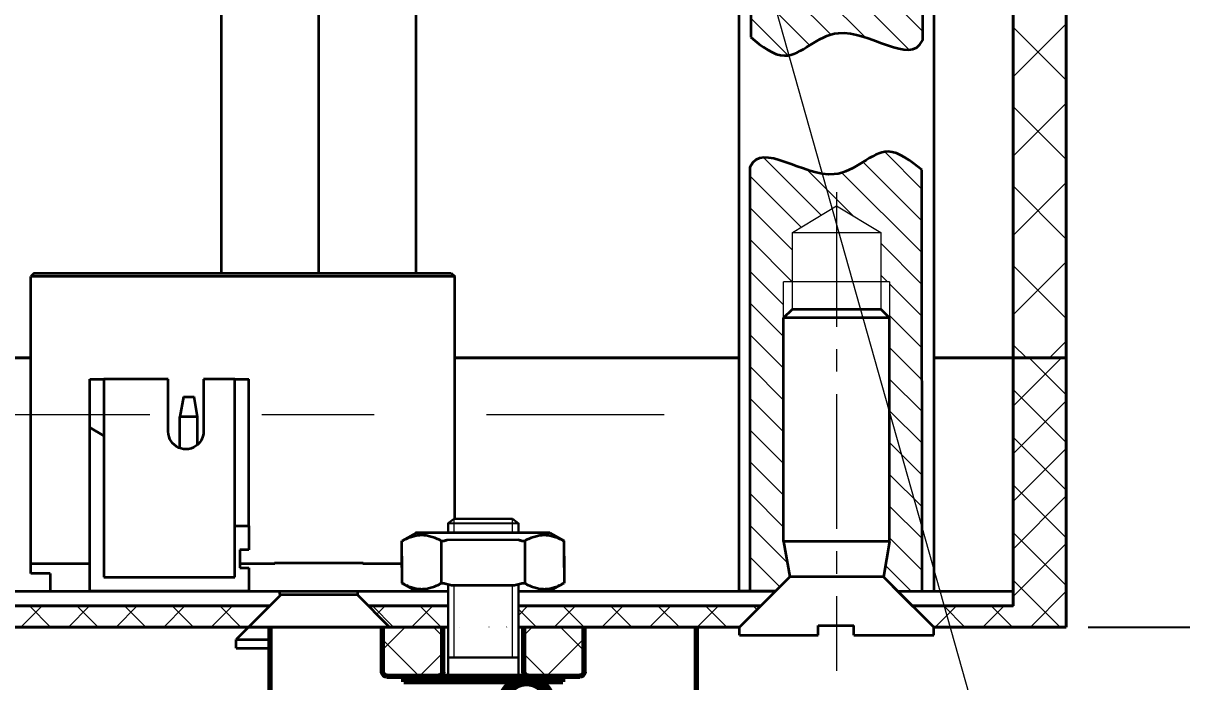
# Model space of a CAD drawing. Header units: millimetres. Extents: x -3633 to 871, y -630 to 261.
# Drawn here: x -519.32 to -486.54, y -304.66 to -286.03 of the extents above; entities that cross this region are included whole.
import ezdxf
from ezdxf import colors
from ezdxf.entities.mleader import LeaderData, LeaderLine
from ezdxf.math import Vec2, Vec3

# ---------------------------------------------------------------- set-up
doc = ezdxf.new("R2010")
doc.units = ezdxf.units.MM
doc.linetypes.add('CENTER2', pattern=[28.575000000000003, 19.05, -3.175, 3.175, -3.175])
doc.linetypes.add('Сплошная', pattern=[0])
for name, color, linetype, lineweight in [('Sheet', 7, 'Continuous', 30), ('Text', 7, 'Continuous', 18), ('Размерные линии', 7, 'Continuous', 15), ('Сплошная толстая основная', 7, 'Continuous', 70), ('Сплошная тонкая', 7, 'Continuous', 20), ('Штриховка', 7, 'Continuous', 9)]:
    doc.layers.add(name, color=color, linetype=linetype, lineweight=lineweight)
doc.styles.add('Main', font='isocpeur.ttf', dxfattribs={"height": 3})
doc.dimstyles.new('ISO-25', dxfattribs={"dimtxt": 3, "dimasz": 4, "dimexe": 1.25, "dimexo": 0.625, "dimtad": 1, "dimtoh": 1, "dimtxsty": 'Main', "dimcen": 2.5, "dimadec": 0, "dimazin": 0, "dimtfac": 1, "dimtmove": 0, "dimatfit": 3, "dimfxl": 1, "dimarcsym": 0})

# ---------------------------------------------------------------- blocks, each defined once
blk = doc.blocks.new('*D78')
at = {"layer": 'Defpoints', "color": 0, "transparency": 16777216}
for p in [(-489.8150208889494, -268.930757788842), (-481.4006782425497, -268.930757788842), (-489.8150187896229, -303.1093149376492)]:
    blk.add_point(p, dxfattribs=at)
at = {"layer": 'Размерные линии', "color": 0, "lineweight": -2, "transparency": 16777216}
for p, q in [((-489.1900208889494, -268.930757788842), (-480.1506782425497, -268.930757788842)), ((-481.4006782425497, -299.1093149376492), (-481.4006782425497, -272.930757788842)), ((-489.1900187896229, -303.1093149376492), (-480.1506782425497, -303.1093149376492))]:
    blk.add_line(p, q, dxfattribs=at)
at = {"layer": 'Размерные линии', "color": 0, "transparency": 16777216}
for points in [[(-482.0673449092164, -272.930757788842), (-480.734011575883, -272.930757788842), (-481.4006782425497, -268.930757788842)], [(-482.0673449092164, -299.1093149376492), (-480.734011575883, -299.1093149376492), (-481.4006782425497, -303.1093149376492)]]:
    blk.add_solid(points, dxfattribs=at)
at = {"layer": 'Размерные линии', "color": 0, "transparency": 16777216, "insert": (-483.5256782425496, -286.0200363632454), "char_height": 3, "attachment_point": 5, "rotation": 90, "style": 'Main'}
blk.add_mtext('34', dxfattribs=at)
blk = doc.blocks.new('_DotSmall')
at = {"color": 0, "linetype": 'ByBlock', "const_width": 0.5}
blk.add_lwpolyline([(-0.0625, 0, 1), (0.0625, 0, 1)], format="xyb", close=True, dxfattribs=at)

msp = doc.modelspace()

# ---------------------------------------------------------------- hatches: boundary and pattern name
at = {"layer": 'Сплошная тонкая', "lineweight": 0}
h = msp.add_hatch(dxfattribs=at)
h.set_pattern_fill('ANSI31', color=256, scale=0.2, angle=270)
h.set_pattern_definition([(315, (-1894.388484880543, -622.5304477954497), (0.4490128060534578, 0.4490128060534577), [])])
edge = h.paths.add_edge_path()
edge.add_spline(control_points=[(-498.7395021673674, -286.4303830322722), (-498.4170845304425, -286.6880401150743), (-497.6050268189074, -287.336988550454), (-496.2121692932685, -285.5201394629219), (-494.2059465625528, -287.2477670984013), (-493.8824412838189, -286.5181986347736), (-493.8816584806682, -286.5164332586592)], knot_values=[0, 0, 0, 0, 1.087651461760059, 2.739415143068947, 5.124833175275633, 5.130619300794777, 5.130619300794777, 5.130619300794777, 5.130619300794777], degree=3, periodic=0)
edge.add_line((-493.8816584806682, -286.5164332586594), (-493.8816584806682, -277.097834937648))
edge.add_line((-493.8816584806682, -277.097834937648), (-494.645034552742, -277.097834937648))
edge.add_line((-494.6450345527421, -277.097834937648), (-494.8150208889493, -277.097834937648))
edge.add_line((-494.8150208889492, -277.097834937648), (-494.8273456081715, -275.9209326276298))
edge.add_line((-494.8273456081715, -275.9209326276298), (-494.8273456081715, -283.2709326276301))
edge.add_line((-494.8273456081715, -283.2709326276301), (-495.0773456081715, -283.2709326276301))
edge.add_line((-495.0773456081715, -283.2709326276301), (-495.0773456081715, -284.6634326276301))
edge.add_line((-495.0773456081715, -284.6634326276301), (-496.3273456081715, -285.4145084014137))
edge.add_line((-496.3273456081715, -285.4145084014137), (-497.5773456081715, -284.6634326276301))
edge.add_line((-497.5773456081715, -284.6634326276301), (-497.5773456081715, -283.2709326276301))
edge.add_line((-497.5773456081715, -283.2709326276301), (-497.8273456081715, -283.2709326276301))
edge.add_line((-497.8273456081715, -283.2709326276301), (-497.8273456081715, -275.9209326276298))
edge.add_line((-497.8273456081715, -275.9209326276298), (-497.8150208889492, -277.097834937648))
edge.add_line((-497.8150208889492, -277.097834937648), (-497.9060349223355, -277.097834937648))
edge.add_line((-497.9060349223355, -277.097834937648), (-498.7331914815322, -277.097834937648))
edge.add_line((-498.7331914815322, -277.097834937648), (-498.7395021673674, -286.4303830322722))
h = msp.add_hatch(dxfattribs=at)
h.set_pattern_fill('ANSI31', color=256, scale=0.2, angle=450)
h.set_pattern_definition([(135, (901.7502432178974, 45.91799390725919), (-0.4490128060534578, -0.4490128060534576), [])])
edge = h.paths.add_edge_path()
edge.add_spline(control_points=[(-493.8987394952783, -290.1820708559183), (-494.2211571322032, -289.9244137731159), (-495.0332148437378, -289.2754653377374), (-496.4260723693812, -291.0923144252613), (-498.4322951000806, -289.3646867898108), (-498.7558003788267, -290.0942552534166), (-498.7565831819775, -290.096020629531)], knot_values=[0, 0, 0, 0, 1.087651461760045, 2.739415143069005, 5.12483317527546, 5.130619300794573, 5.130619300794573, 5.130619300794573, 5.130619300794573], degree=3, periodic=0)
edge.add_line((-498.7565831819775, -290.096020629531), (-498.7565831819775, -301.9490212605604))
edge.add_line((-498.7565831819775, -301.9490212605604), (-497.8958960544749, -301.9490212605604))
edge.add_line((-497.8958960544749, -301.9490212605604), (-497.6383960544754, -301.6915212605606))
edge.add_line((-497.6383960544754, -301.6915212605606), (-497.8108960544741, -300.6915212605606))
edge.add_line((-497.8108960544741, -300.6915212605606), (-497.8108960544741, -293.3415212605603))
edge.add_line((-497.8108960544741, -293.3415212605603), (-497.5608960544741, -293.3415212605603))
edge.add_line((-497.5608960544741, -293.3415212605603), (-497.5608960544741, -291.9490212605604))
edge.add_line((-497.5608960544741, -291.9490212605604), (-496.3108960544741, -291.1979454867767))
edge.add_line((-496.3108960544741, -291.1979454867767), (-495.0608960544741, -291.9490212605604))
edge.add_line((-495.0608960544741, -291.9490212605604), (-495.0608960544741, -293.3415212605603))
edge.add_line((-495.0608960544741, -293.3415212605603), (-494.8108960544741, -293.3415212605603))
edge.add_line((-494.8108960544741, -293.3415212605603), (-494.8108960544741, -300.6915212605606))
edge.add_line((-494.8108960544741, -300.6915212605606), (-494.9833960544747, -301.6915212605606))
edge.add_line((-494.9833960544747, -301.6915212605606), (-494.5770823773873, -302.097834937648))
edge.add_line((-494.5770823773873, -302.097834937648), (-493.8919016095724, -302.097834937648))
edge.add_line((-493.8919016095724, -302.097834937648), (-493.8987394952783, -290.1820708559183))
h = msp.add_hatch(dxfattribs=at)
h.set_pattern_fill('ANSI37', color=256, scale=0.3, angle=270)
h.set_pattern_definition([(315, (-1994.376160161321, -598.3648501054673), (0.6735192090801866, 0.6735192090801864), []), (45, (-1994.376160161321, -598.3648501054673), (-0.6735192090801863, 0.6735192090801866), [])])
h.paths.add_polyline_path([(-489.8150245882771, -295.4978349376477), (-491.3150245882771, -295.4983149376519), (-491.3150245882771, -300.4983149376465), (-491.3150245882771, -302.5093149376469), (-491.3154161889488, -302.5093149376469), (-494.113537212801, -302.5093149376469), (-493.5135372128007, -303.1093149376472), (-489.8150245882771, -303.1093149376472)])
h.paths.add_polyline_path([(-601.3150245882753, -295.4983149376465), (-602.8150245882753, -295.4983149376465), (-602.8150245882753, -303.1093149376472), (-599.0469192482778, -303.1140212605612), (-598.5626489956048, -302.5230461452734), (-599.0122189220883, -302.5230461452734), (-601.3150245882753, -302.5230461452734), (-601.3150245882753, -300.511278323432)])
edge = h.paths.add_edge_path()
edge.add_line((-587.3257545535632, -302.5045789890255), (-591.3154161889488, -302.523046145277))
edge.add_line((-591.3154161889488, -302.523046145277), (-594.1378943635657, -302.5230461452734))
edge.add_line((-594.1378943635657, -302.5230461452734), (-593.5516255711918, -303.1093149376472))
edge.add_line((-593.5516255711918, -303.1093149376472), (-591.3150245882753, -303.1093149376472))
edge.add_line((-591.3150245882753, -303.1093149376472), (-587.1663430630852, -303.1093149376491))
edge.add_ellipse((-588.3972874987119, -301.5817856272402), major_axis=(-1.325802349124714, 1.495365003031707), ratio=0.2353804290381738, start_angle=-138.94592676177513, end_angle=168.6822255715769, ccw=False)
edge.add_ellipse((-585.6145070040147, -302.3768641950596), major_axis=(1.213400025634287, 1.213400025634287), ratio=1, start_angle=139.2682180368651, end_angle=160.2668310897027, ccw=False)
edge.add_ellipse((-588.3972874987119, -301.5817856272365), major_axis=(-1.325802349123377, 1.49536500303447), ratio=0.2353804290383623, start_angle=221.0540732381485, end_angle=528.6822255716954)
edge.add_ellipse((-585.6145070040147, -302.3768641950596), major_axis=(1.213400025634287, 1.213400025634287), ratio=1, start_angle=139.2682180368651, end_angle=160.2668310897027, ccw=False)
edge.add_ellipse((-588.3972874987119, -301.5817856272365), major_axis=(-1.325802349123377, 1.49536500303447), ratio=0.2353804290383623, start_angle=221.0540732381485, end_angle=528.6822255716954)
edge.add_ellipse((-585.6145070040147, -302.3768641950596), major_axis=(1.213400025634287, 1.213400025634287), ratio=1, start_angle=139.2682180368651, end_angle=160.2668310897027, ccw=False)
edge.add_ellipse((-588.3972874987119, -301.5817856272402), major_axis=(-1.325802349124714, 1.495365003031707), ratio=0.2353804290381738, start_angle=-138.94592676177513, end_angle=168.6822255715769, ccw=False)
edge.add_ellipse((-585.6145070040307, -302.3768641950646), major_axis=(1.213400025622553, 1.213400025622553), ratio=0.9999999999999997, start_angle=139.2682180367396, end_angle=160.266831089775)
h.paths.add_polyline_path([(-507.157624161182, -303.1093149376491), (-507.157624161182, -302.5093149376487), (-509.5596797303056, -302.5093149376487), (-508.9596797303043, -303.1093149376491), (-499.0088308898867, -303.1140212605612), (-498.404124566973, -302.5093149376469), (-505.313835075365, -302.5068531815496), (-505.3146671314428, -303.1068531815499)])
at = {"layer": 'Штриховка'}
h = msp.add_hatch(dxfattribs=at)
h.set_pattern_fill('ANSI37', color=256, scale=0.5, angle=270)
h.set_pattern_definition([(315, (-2192.373324919739, -484.4125680875446), (1.122532015133644, 1.122532015133644), []), (45, (-2192.373324919739, -484.4125680875446), (-1.122532015133644, 1.122532015133644), [])])
h.paths.add_polyline_path([(-489.8150208889492, -249.2828349376473), (-508.2096818296232, -249.2828349376473), (-544.759739388579, -249.2828349376473), (-544.759739388579, -249.3328349376484), (-544.7300208889628, -250.4978349376474), (-500.3448513592857, -250.4978349376474), (-491.3150208889492, -250.4978349376474), (-491.3150208889492, -257.0649120864534), (-489.8150208889492, -257.0649120864534)])
h.paths.add_polyline_path([(-544.1806887659795, -249.2828349376473), (-593.5150208889481, -249.2828349376473), (-594.7300208889483, -250.4978349376474), (-580.0836294943529, -250.4978349376474), (-544.834145023663, -250.4978349376474)])
h.paths.add_polyline_path([(-489.8150208889492, -268.9307577888419), (-491.3150208889492, -268.9307577888419), (-491.3150208889492, -295.4978349376477), (-489.8150208889492, -295.4978349376477)])
h = msp.add_hatch(dxfattribs=at)
h.set_pattern_fill('ANSI37', color=256, scale=0.3, angle=270)
h.set_pattern_definition([(315, (-1998.692435569249, -598.3648501054673), (0.6735192090801866, 0.6735192090801864), []), (45, (-1998.692435569249, -598.3648501054673), (-0.6735192090801863, 0.6735192090801866), [])])
h.paths.add_polyline_path([(-585.3225558359973, -302.5152647304606), (-585.3233841746169, -303.1125521443118), (-579.6691868897615, -303.1093149376491), (-580.2589647640484, -302.5093149376487)])
h.paths.add_polyline_path([(-555.1682840047058, -302.5122864832883), (-555.1682840047058, -303.1093070399786), (-546.3150208889492, -303.1093149376491), (-546.3150208889492, -302.5093149376487)])
h.paths.add_polyline_path([(-557.150901261776, -303.1093052713586), (-557.150901261776, -302.5129519370983), (-580.2589647640484, -302.5207080225605), (-579.6703876040556, -303.1092851825531)])
h.paths.add_polyline_path([(-535.4771454272236, -302.5798942503957), (-535.4771454272236, -303.1093056780956), (-512.9497742726508, -303.1093149376491), (-512.3477588371852, -302.5093629369305), (-546.3150208889492, -302.5146473362438), (-546.3150208889492, -303.1093012233421), (-537.4597626842938, -303.1093048631691), (-537.4597626842938, -302.579894250396)])
h = msp.add_hatch(dxfattribs=at)
h.set_pattern_fill('ANSI37', color=256, scale=0.4)
h.set_pattern_definition([(45, (-798.1787183198958, -511.9506553718595), (-0.8980256121069154, 0.8980256121069154), []), (135, (-798.1787183198958, -511.9506553718595), (-0.8980256121069154, -0.8980256121069152), [])])
h.paths.add_polyline_path([(-507.4492699821603, -303.1114408532374), (-508.2062998877209, -303.1114408532374), (-509.1622644091603, -303.1122846570115), (-509.1622644091599, -304.3727792342963, 0.4142135623730751), (-509.0352644091599, -304.4997792342963), (-507.5762699821607, -304.4997792342963, 0.414213562373115), (-507.4492699821608, -304.3727792342963)])
h.paths.add_polyline_path([(-503.4502755551566, -303.1114408532374), (-503.6616389470582, -303.1114408532374), (-504.4062998877198, -303.1114408532374), (-505.1632699821603, -303.1114408532374), (-505.1632699821598, -304.3727792342963, 0.4142135623730756), (-505.0362699821599, -304.4997792342963), (-503.57727552386, -304.4996900745757, 0.4144192004516782), (-503.4502755551566, -304.372600915342)])

# ---------------------------------------------------------------- linework, layer by layer
at = {"layer": 'Sheet', "lineweight": 35, "ltscale": 1.315789580345154}
for p, q in [((-499.0689800729851, -302.095548177919), (-499.0689800729851, -277.1001216973789)), ((-493.5610585049144, -277.1001216973789), (-493.5610585049144, -302.095548177919)), ((-513.7136447129742, -293.0978349113091), (-513.7136447129742, -277.3460955533999)), ((-510.9596839289406, -293.097835031688), (-510.9596839289406, -277.3460955533999)), ((-508.2057231449053, -293.0978351520669), (-508.2057231449053, -277.3460955533999)), ((-519.1110630907385, -301.3077757161634), (-519.1110627362414, -293.1978346753792)), ((-519.01106273187, -293.0978346797517), (-519.1110627362414, -293.1978346753792)), ((-507.1110627362414, -293.1978351999176), (-519.1110627362414, -293.1978346753792)), ((-519.01106273187, -293.0978346797517), (-507.2110627318707, -293.0978351955462)), ((-507.2110627318707, -293.0978351955462), (-507.1110627362414, -293.1978351999176)), ((-507.1110630355399, -300.0449826176603), (-507.1110627362414, -293.1978351999176)), ((-497.8108960544741, -300.6915212605606), (-497.8108960544741, -294.3644589598691)), ((-494.8108960544741, -300.6915212605606), (-494.8108960544741, -294.3644589598691)), ((-529.0849648032781, -295.4983149376483), (-519.1110628367896, -295.4983149376483)), ((-519.1110628367678, -295.4978349376477), (-529.084938581429, -295.4978349376477)), ((-499.068980072976, -295.4978349376477), (-507.1110628367715, -295.4978349376477)), ((-507.1110628367915, -295.4983149376483), (-499.068980072976, -295.4983149376483)), ((-491.3150208889492, -295.4978349376477), (-493.5610585049108, -295.4978349376477)), ((-493.5610585049108, -295.4983149376483), (-491.3150187896226, -295.4983149376483)), ((-517.4381276394688, -302.0978348392971), (-517.4381273771996, -296.0978348392971)), ((-517.4381273771996, -296.0978348392971), (-517.0381273772, -296.097834856783)), ((-515.2196546606065, -296.0978349362711), (-517.038127774942, -296.097834856783)), ((-517.0381273772, -296.097834856783), (-517.0381276219832, -301.6978348567816)), ((-515.2196547255098, -297.5826742328125), (-515.2196546606065, -296.0978349362711)), ((-514.2227015563494, -296.0978349798486), (-514.2227016212528, -297.5826742763918)), ((-513.3381277749413, -296.0978350185148), (-514.2227015563494, -296.0978349798486)), ((-513.3381277006956, -300.2492668627299), (-513.3381275192314, -296.0978350185148)), ((-513.3381275192314, -296.0978350185148), (-512.9381275192318, -296.097835035999)), ((-512.938127700696, -300.249266880214), (-512.9381275192318, -296.097835035999)), ((-514.7881274733336, -296.5978349551322), (-514.8881274893811, -297.1649631327243)), ((-514.7881274733336, -296.5978349551322), (-514.4881274733343, -296.5978349682471)), ((-514.3881274893811, -297.1649631545795), (-514.4881274733343, -296.5978349682471)), ((-514.3881274893811, -297.1649631545795), (-514.8881274893811, -297.1649631327243)), ((-514.8881275281708, -298.052362221189), (-514.8881274893811, -297.1649631327243)), ((-514.3881275238521, -297.9535598675209), (-514.3881274893811, -297.1649631545795)), ((-513.3381276219843, -301.6978350185152), (-513.3381275586653, -300.2492668627299)), ((-513.3381275586653, -300.2492668627299), (-512.9381275586657, -300.249266880214)), ((-512.9381275586657, -300.249266880214), (-512.9381275884007, -300.9295512276301)), ((-508.2044207057061, -300.44179493765), (-508.6089506518711, -300.6753504109627)), ((-504.4256185521936, -300.44179493765), (-504.0210886060286, -300.6753504109627)), ((-508.6089506518711, -301.430314937649), (-508.6089506518711, -300.6753504109627)), ((-504.0210886060286, -301.430314937649), (-504.0210886060286, -300.6753504109627)), ((-494.8108960544741, -300.6915212605606), (-497.8108960544741, -300.6915212605606)), ((-513.1940301556133, -300.9295512164433), (-513.1940301777868, -301.4368216160135)), ((-512.9381275884007, -300.9295512276301), (-513.1940301556133, -300.9295512164433)), ((-508.6089506518711, -301.1093149376491), (-508.6089506518711, -301.8642794643354)), ((-508.6089506318676, -301.1093149376491), (-508.6089506318676, -301.8642794643354)), ((-504.0210886060286, -301.1093149376491), (-504.0210886060286, -301.8642794643354)), ((-519.1110630907388, -301.3077757161634), (-517.4381276049298, -301.3077757892886)), ((-519.1110631034171, -301.5978346753807), (-519.1110630907388, -301.3077757161634)), ((-513.1940301721424, -301.3077759748055), (-512.2089064763877, -301.3077760178664)), ((-513.1940301777868, -301.4368216160135), (-512.9381276105742, -301.4368216271985)), ((-512.9381276105742, -301.4368216271985), (-512.9381276394688, -302.097835035999)), ((-509.7096797303057, -301.3033149376486), (-512.2096797303057, -301.3033149376486)), ((-509.7104530031265, -301.3077761270767), (-508.6089506318658, -301.3077761752254)), ((-518.5654189421784, -301.5978346992313), (-519.1110631034171, -301.5978346753807)), ((-518.5654189421784, -301.5978346992313), (-518.5654189640354, -302.0978346992313)), ((-517.0381276219832, -301.6978348567816), (-513.3381276219843, -301.6978350185152)), ((-508.2044207057061, -302.097834937648), (-508.6089506518711, -301.8642794643354)), ((-504.4256185521936, -302.097834937648), (-504.0210886060286, -301.8642794643354)), ((-497.6383960544754, -301.6915212605606), (-499.0608960544741, -303.1140212605612)), ((-494.9833960544747, -301.6915212605606), (-497.6383960544754, -301.6915212605606)), ((-494.9833960544747, -301.6915212605606), (-497.6383960544754, -301.6915212605606)), ((-494.9833960544747, -301.6915212605606), (-493.5608960544741, -303.1140212605612)), ((-545.2027355896225, -302.097834937648), (-509.8473965303065, -302.097834937648)), ((-512.9381276394688, -302.097835035999), (-517.4381276394688, -302.0978348392971)), ((-512.0449296352745, -302.2044703002728), (-513.3009296352739, -303.4604703002722)), ((-512.0536797303066, -302.2033149376482), (-512.0719629303064, -302.097834937648)), ((-509.8656797303065, -302.2033149376482), (-512.0536797303066, -302.2033149376482)), ((-509.8656797303065, -302.2033149376482), (-509.8473965303065, -302.097834937648)), ((-509.8656797303065, -302.2033149376482), (-508.9596797303043, -303.1093149376491)), ((-509.8473965302946, -302.097834937648), (-507.296868360474, -302.097834937648)), ((-505.3142511034039, -302.097834937648), (-498.0661300725769, -302.097834937648)), ((-499.0650192889498, -302.097834937648), (-499.0689800729851, -302.095548177919)), ((-498.0443728839946, -302.097834937648), (-499.0650192889498, -302.097834937648)), ((-499.0608960544741, -303.1140212605612), (-497.8958960544751, -301.9490212605604)), ((-494.725896054475, -301.9490212605604), (-493.5608960544741, -303.1140212605612)), ((-494.5811946094254, -302.097834937648), (-491.3150183503712, -302.097834937648)), ((-493.5610585049144, -302.095548177919), (-493.5650192889498, -302.097834937648)), ((-491.3150183503712, -302.097834937648), (-491.3150183503712, -302.5093149376487)), ((-512.9509452318489, -303.110485896849), (-513.3009452318493, -303.4604858968476)), ((-499.0608960544741, -303.3415212605603), (-499.0608960544741, -303.1140212605612)), ((-493.5608960544741, -303.3415212605603), (-493.5608960544741, -303.1140212605612)), ((-513.3009452318493, -303.7044858968482), (-513.3009452318493, -303.4604858968476)), ((-513.3009452318493, -303.4604858968476), (-512.3396019249449, -303.4604858968476)), ((-499.0608960544739, -303.3405578792513), (-496.8310708378556, -303.3405578792513)), ((-495.8269245524348, -303.3405578792513), (-493.5608960544739, -303.3405578792513)), ((-513.3009452318493, -303.7044858968482), (-512.3396019249449, -303.7044858968482))]:
    msp.add_line(p, q, dxfattribs=at)
at = {"layer": 'Sheet', "lineweight": 35}
for p, q in [((-498.7395021673674, -277.097834937648), (-498.7395021673674, -286.4303830322719)), ((-493.8816584806682, -277.097834937648), (-493.8816584806682, -286.5164332586905)), ((-498.7550270501106, -302.0978349376478), (-498.7565831819775, -290.0960206294999)), ((-493.8919016095724, -302.0978349376478), (-493.8987394952783, -290.1820708559183)), ((-497.8108960544741, -294.3644589598691), (-497.5608960544741, -294.1202623786119)), ((-494.8108960544741, -294.3644589598691), (-497.8108960544741, -294.3644589598691)), ((-497.5608960544741, -294.1202623786119), (-495.0608960544741, -294.1202623786119)), ((-495.0608960544741, -294.1202623786119), (-494.8108960544741, -294.3644589598691)), ((-505.2896375717155, -300.4425454463608), (-508.2277632083569, -300.4425454463608)), ((-504.424318632975, -300.4425454463608), (-505.3150187896263, -300.4425454463608)), ((-507.4985876807903, -300.6679318017184), (-507.4985876808073, -301.8716980735892)), ((-507.3151215615762, -300.6415660201999), (-505.3144312211843, -300.6313304754142)), ((-505.1314515770785, -300.6679318017), (-505.1314515770889, -301.8716980735921)), ((-497.8108960544741, -300.6915212605606), (-497.6383960544754, -301.6915212605606)), ((-494.8108960544741, -300.6915212605606), (-494.9833960544747, -301.6915212605606)), ((-507.2004666816631, -301.9267445890534), (-505.4294132690911, -301.9258406263393)), ((-496.8310708378556, -303.3385213961624), (-496.8310708378556, -303.0674501019671)), ((-496.8310708378556, -303.0674501019671), (-495.8269245524348, -303.0674501019671)), ((-495.8269245524348, -303.3385213961624), (-495.8269245524348, -303.0674501019671))]:
    msp.add_line(p, q, dxfattribs=at)
at = {"layer": 'Sheet', "linetype": 'Сплошная', "lineweight": 35, "ltscale": 0.4736841917037964}
for p, q in [((-517.0381274471893, -297.6989988440953), (-517.4381274370953, -297.4680610277908)), ((-491.33722637551, -302.5093149376487), (-491.3150183503712, -302.4871069125081))]:
    msp.add_line(p, q, dxfattribs=at)
at = {"layer": 'Sheet'}
for p, q in [((-507.296868360474, -300.1755637027034), (-507.1318134384073, -300.0449826176603)), ((-505.4793060254706, -300.0449826176603), (-507.1318134384073, -300.0449826176603)), ((-505.4793060254706, -300.0449826176603), (-505.3142511034039, -300.1774694258252))]:
    msp.add_line(p, q, dxfattribs=at)
at = {"layer": 'Sheet', "ltscale": 0.9210526943206787}
for p, q in [((-505.3142511034039, -300.1774694258252), (-507.296868360474, -300.1755637027034)), ((-507.296868360474, -300.4425454463608), (-507.296868360474, -300.1755637027034)), ((-505.3142511034039, -300.4425454463608), (-505.3142511034039, -300.1755637027034)), ((-507.296868360474, -304.4997792342965), (-507.2968683604741, -301.9023391956721)), ((-505.3142511034039, -304.4997792342965), (-505.3142511034039, -301.89748821579)), ((-505.3142511034039, -303.9755637027026), (-507.296868360474, -303.9755637027026))]:
    msp.add_line(p, q, dxfattribs=at)
at = {"layer": 'Sheet', "lineweight": 40, "ltscale": 1.315789580345154}
msp.add_line((-504.4150187896266, -303.1093149376491), (-505.3142511034039, -303.1093149376491), dxfattribs=at)
at = {"layer": 'Sheet', "lineweight": 35, "ltscale": 1.315789580345154, "extrusion": (0, 0, -1)}
for centre, radius, start, end in [((514.7211781733808, -297.5826742546019), 0.4984765521283762, 228.076556789822, 2.504507784590607e-06), ((514.7211781733804, -297.5826742546021), 0.4984765521280023, 180.0000025045208, 228.0765567896467)]:
    msp.add_arc(centre, radius, start, end, dxfattribs=at)
at = {"layer": 'Sheet', "lineweight": 35}
for points in [[(-498.7395021673674, -286.4303830322722), (-497.7828935544003, -286.9479597549573), (-496.2598903536455, -286.3085971744265), (-493.884011943579, -286.5217191323666), (-493.8816584806682, -286.5164332586592)], [(-493.8987394952783, -290.1820708559183), (-494.8553481082454, -289.6644941332331), (-496.3783513090002, -290.3038567137639), (-498.7542297190666, -290.0907347558239), (-498.7565831819775, -290.096020629531)]]:
    msp.add_spline(points, degree=3, dxfattribs=at)
at = {"layer": 'Sheet', "lineweight": 35, "ltscale": 1.315789580345154}
for points, weights in [([(-508.5955531922482, -300.6679318017184), (-508.0470704365179, -300.3633636444818), (-507.4985876807896, -300.6679318017184)], [1.00661502501391, 1.14808551336534, 1.00661502501391]), ([(-505.1314515771119, -300.6679318017184), (-504.5829688213816, -300.3633636444818), (-504.0344860656514, -300.6679318017184)], [1.00661502501391, 1.14808551336534, 1.00661502501391]), ([(-507.4119851404103, -300.6679318017184), (-507.3630188235101, -300.6543364965344), (-507.3150187896197, -300.6419429493981)], [1.00661502501391, 1.012182456570662, 1.017311686570322]), ([(-505.315018789633, -300.6419433828228), (-505.2670195785647, -300.6543367341508), (-505.2180541174894, -300.6679318017184)], [1.017311506282738, 1.012182358725759, 1.00661502501391]), ([(-508.5955531922482, -301.8716980735796), (-508.0470704365179, -302.1762662308163), (-507.4985876807896, -301.8716980735796)], [1.00661502501391, 1.14808551336534, 1.00661502501391]), ([(-507.4119851404103, -301.8716980735796), (-507.3040867653053, -301.9016556328013), (-507.2006242388252, -301.9258410354148)], [1.00661502501391, 1.018965193887164, 1.029159059025621]), ([(-505.4294132690884, -301.9258406263386), (-505.32595158213, -301.9016553800145), (-505.2180541174894, -301.8716980735796)], [1.029158884879341, 1.018965088395577, 1.00661502501391]), ([(-505.1314515771119, -301.8716980735796), (-504.5829688213816, -302.1762662308163), (-504.0344860656514, -301.8716980735796)], [1.00661502501391, 1.14808551336534, 1.00661502501391])]:
    msp.add_rational_spline(points, weights, degree=2, dxfattribs=at)
for points, knots in [([(-508.6089506518711, -300.6753504109627), (-508.6089506518711, -300.6753504109627), (-508.6060964106309, -300.6737774355449), (-508.5991058097661, -300.6699031777887), (-508.5974039113098, -300.6689591595593), (-508.5955531922482, -300.6679318017184)], [0.04829010762201859, 0.04829010762201859, 0.04829010762201859, 0.04829010762201859, 0.05230058709099549, 0.05230058709099549, 0.053399436822293, 0.053399436822293, 0.053399436822293, 0.053399436822293]), ([(-507.4985876807896, -300.6679318017184), (-507.4967230884704, -300.6689591595593), (-507.494678385714, -300.6699031777887), (-507.4842770860814, -300.6737774355449), (-507.4735623974157, -300.6753504109627), (-507.4504078834052, -300.6753504109627), (-507.4368389535011, -300.6737774355449), (-507.4194470530019, -300.6699031777887), (-507.4157004517892, -300.6689591595593), (-507.4119851404103, -300.6679318017184)], [0.04318077842174461, 0.04318077842174461, 0.04318077842174461, 0.04318077842174461, 0.04427962815304175, 0.04427962815304175, 0.04829010762201866, 0.04829010762201866, 0.05230058709099556, 0.05230058709099556, 0.05339943682229285, 0.05339943682229285, 0.05339943682229285, 0.05339943682229285]), ([(-505.2180541174894, -300.6679318017184), (-505.2143388061104, -300.6689591595593), (-505.2105922048977, -300.6699031777887), (-505.1932003044003, -300.6737774355449), (-505.1796313744944, -300.6753504109627), (-505.1564768604858, -300.6753504109627), (-505.14576217182, -300.6737774355449), (-505.1353608721856, -300.6699031777887), (-505.1333161694292, -300.6689591595593), (-505.1314515771119, -300.6679318017184)], [0.04318077842174439, 0.04318077842174439, 0.04318077842174439, 0.04318077842174439, 0.04427962815304171, 0.04427962815304171, 0.04829010762201862, 0.04829010762201862, 0.05230058709099551, 0.05230058709099551, 0.0533994368222926, 0.0533994368222926, 0.0533994368222926, 0.0533994368222926]), ([(-508.6089506518711, -301.8642794643354), (-508.6089506518711, -301.8642794643354), (-508.6060964106309, -301.8658524397531), (-508.5991058097661, -301.8697266975093), (-508.5974039113098, -301.8706707157387), (-508.5955531922482, -301.8716980735796)], [0.04829010762201859, 0.04829010762201859, 0.04829010762201859, 0.04829010762201859, 0.05230058709099549, 0.05230058709099549, 0.053399436822293, 0.053399436822293, 0.053399436822293, 0.053399436822293]), ([(-508.6089506318676, -301.8642794643354), (-508.6089506318676, -301.8642794643354), (-508.6060963906293, -301.8658524397531), (-508.5991057897627, -301.8697266975093), (-508.5974038913082, -301.8706707157387), (-508.5955531722466, -301.8716980735796)], [0.04829010762201859, 0.04829010762201859, 0.04829010762201859, 0.04829010762201859, 0.05230058709099549, 0.05230058709099549, 0.053399436822293, 0.053399436822293, 0.053399436822293, 0.053399436822293]), ([(-507.4985876807896, -301.8716980735796), (-507.4967230884704, -301.8706707157387), (-507.494678385714, -301.8697266975093), (-507.4842770860814, -301.8658524397531), (-507.4735623974157, -301.8642794643354), (-507.4504078834052, -301.8642794643354), (-507.4368389535011, -301.8658524397531), (-507.4194470530019, -301.8697266975093), (-507.4157004517892, -301.8706707157387), (-507.4119851404103, -301.8716980735796)], [0.04318077842174461, 0.04318077842174461, 0.04318077842174461, 0.04318077842174461, 0.04427962815304175, 0.04427962815304175, 0.04829010762201866, 0.04829010762201866, 0.05230058709099556, 0.05230058709099556, 0.05339943682229285, 0.05339943682229285, 0.05339943682229285, 0.05339943682229285]), ([(-505.2180541174894, -301.8716980735796), (-505.2143388061104, -301.8706707157387), (-505.2105922048977, -301.8697266975093), (-505.1932003044003, -301.8658524397531), (-505.1796313744944, -301.8642794643354), (-505.1564768604858, -301.8642794643354), (-505.14576217182, -301.8658524397531), (-505.1353608721856, -301.8697266975093), (-505.1333161694292, -301.8706707157387), (-505.1314515771119, -301.8716980735796)], [0.04318077842174439, 0.04318077842174439, 0.04318077842174439, 0.04318077842174439, 0.04427962815304171, 0.04427962815304171, 0.04829010762201862, 0.04829010762201862, 0.05230058709099551, 0.05230058709099551, 0.0533994368222926, 0.0533994368222926, 0.0533994368222926, 0.0533994368222926]), ([(-504.0344860656514, -301.8716980735796), (-504.0326353465898, -301.8706707157387), (-504.0309334481335, -301.8697266975093), (-504.0239428472687, -301.8658524397531), (-504.0210886060286, -301.8642794643354), (-504.0210886060286, -301.8642794643354)], [0.04318077842174418, 0.04318077842174418, 0.04318077842174418, 0.04318077842174418, 0.04427962815304168, 0.04427962815304168, 0.04829010762201859, 0.04829010762201859, 0.04829010762201861, 0.04829010762201861])]:
    msp.add_open_spline(points, degree=3, knots=knots, dxfattribs=at)
at = {"layer": 'Сплошная толстая основная', "lineweight": 40, "ltscale": 1.315789580345154}
for p, q in [((-491.3150208889492, -295.4978349376477), (-491.3150208889492, -268.9307577888419)), ((-489.8150208889492, -268.9307577888419), (-489.8150208889492, -295.4978349376477)), ((-489.8150208889492, -295.4978349376477), (-491.3150208889492, -295.4978349376477)), ((-491.3150187896226, -301.1093149376491), (-491.3150187896226, -295.4983149376483)), ((-491.3150187896226, -295.4983149376483), (-489.8150187896226, -295.4983149376483)), ((-489.8150187896226, -295.4983149376483), (-489.8150187896226, -303.1093149376491)), ((-491.3150187896226, -302.5093149376487), (-491.3150187896226, -301.1093149376491)), ((-512.3596797302962, -302.5093149376487), (-544.915018789623, -302.5093149376487)), ((-544.915018789623, -302.5093149376487), (-512.3596797302962, -302.5093149376487)), ((-509.5596797302951, -302.5093149376487), (-507.296868360474, -302.5093149376487)), ((-505.3142511034039, -302.5093149376487), (-498.4750648254485, -302.5093149376487)), ((-498.4750648647805, -302.5093149376487), (-505.0150187896215, -302.5093149376487)), ((-491.3150183503712, -302.5093149376487), (-494.1642366875421, -302.5093149376487)), ((-548.3251502743146, -303.1093149376491), (-507.3070717725914, -303.1093689581521)), ((-508.9596797303043, -303.1093149376491), (-544.3150187896226, -303.1093149376491)), ((-507.296868360474, -303.1093149376491), (-508.9596797303025, -303.1093149376491)), ((-499.0608960544741, -303.1140212605612), (-504.415018789623, -303.1093149376491)), ((-489.8150187896226, -303.1093149376491), (-493.5656023773863, -303.1093149376491))]:
    msp.add_line(p, q, dxfattribs=at)
at = {"layer": 'Сплошная толстая основная', "ltscale": 1.315789580345154}
for p, q in [((-512.339601924934, -310.1009454095604), (-512.339601924934, -303.1107167342964)), ((-500.272938039383, -310.1047286389496), (-500.272938039383, -303.1107167342964)), ((-509.0352644091599, -304.4997792342963), (-503.575855054718, -304.4997792342967)), ((-508.555559731939, -304.6588959934004), (-508.555559731939, -304.5237313389759)), ((-504.055559731939, -304.6588959934004), (-504.055559731939, -304.5237313389759)), ((-504.055559731939, -304.6588959934004), (-508.555559731939, -304.6588959934004))]:
    msp.add_line(p, q, dxfattribs=at)
at = {"layer": 'Сплошная толстая основная', "ltscale": 0.9210526943206787}
for p, q in [((-509.1622644091603, -304.3727792342963), (-509.1622644091603, -303.1107167342964)), ((-507.4492699821603, -304.3727792342963), (-507.4492699821603, -303.1093149376491)), ((-505.1632699821603, -304.3727792342963), (-505.1632699821603, -303.1093149376491)), ((-503.4502755551566, -304.3727792342963), (-503.4502755551566, -303.1107167342964))]:
    msp.add_line(p, q, dxfattribs=at)
at = {"layer": 'Сплошная толстая основная', "ltscale": 0.01458268566649246, "extrusion": (0, 0, -1)}
for centre, start, end in [((509.0352644091599, -304.3727792342963), 270, 0), ((507.5762699821607, -304.3727792342963), 180, 270), ((505.0362699821599, -304.3727792342963), 270, 0), ((503.57727552386, -304.3726900745758), 180.0402242213092, 270.0402242213092)]:
    msp.add_arc(centre, 0.127, start, end, dxfattribs=at)
at = {"layer": 'Сплошная тонкая', "linetype": 'CENTER2', "lineweight": 0, "ltscale": 0.2}
msp.add_line((-496.3108960544741, -290.8062118508631), (-496.3108960544741, -304.3486510452628), dxfattribs=at)
at = {"layer": 'Сплошная тонкая', "ltscale": 1.315789580345154}
for p, q in [((-497.5608960544741, -291.9490212605604), (-496.3108960544741, -291.1979454867767)), ((-496.3108960544741, -291.1979454867767), (-495.0608960544741, -291.9490212605604)), ((-497.5608960544741, -294.1202623786119), (-497.5608960544741, -291.9490212605604)), ((-497.5608960544741, -291.9490212605604), (-495.0608960544741, -291.9490212605604)), ((-495.0608960544741, -291.9490212605604), (-495.0608960544741, -294.1202623786119)), ((-495.0608960544741, -293.3415212605603), (-497.8108960544741, -293.3415212605603)), ((-494.8108960544741, -293.3415212605603), (-495.0608960544741, -293.3415212605603))]:
    msp.add_line(p, q, dxfattribs=at)
at = {"layer": 'Сплошная тонкая'}
for p, q in [((-497.8108960544741, -294.3644589598691), (-497.8108960544741, -293.3415212605603)), ((-494.8108960544741, -293.3415212605603), (-494.8108960544741, -294.3644589598691)), ((-507.1318134384073, -300.4425454463607), (-507.1318134384073, -300.0449826176603)), ((-505.4793060254706, -300.4425454463608), (-505.4793060254706, -300.0449826176603)), ((-507.1318134384073, -303.9755637027026), (-507.1318134384073, -301.9267095477771)), ((-505.4793060254706, -303.9755637027026), (-505.4793060254705, -301.9258660920826))]:
    msp.add_line(p, q, dxfattribs=at)
at = {"layer": 'Сплошная тонкая', "linetype": 'CENTER2', "lineweight": 0}
msp.add_line((-591.9437988174361, -297.0978349376483), (-501.1901792419415, -297.0978349376483), dxfattribs=at)

# ---------------------------------------------------------------- dimensions: what is measured, and where the dimension line sits
at = {"layer": 'Размерные линии'}
dim = msp.add_linear_dim(base=(-481.4006782425497, -268.930757788842), p1=(-489.8150187896226, -303.1093149376491), p2=(-489.8150208889492, -268.9307577888419), angle=90, text='34', dimstyle='ISO-25', override={"dimtxsty": 'Main'}, dxfattribs=at)
dim.commit()
dim.dimension.update_dxf_attribs({"geometry": '*D78', "text_midpoint": (-483.5256782425496, -286.0200363632454)})

# ---------------------------------------------------------------- leaders
at = {"layer": 'Text', "lineweight": 25}
ml = msp.add_multileader_mtext('Standard', dxfattribs=at)
ml.set_content('13', color=256, style='Main')
ml.set_leader_properties(color=256, linetype='ByLayer', lineweight=-1)
ml.set_arrow_properties(name='DOTSMALL')
ml.build(insert=Vec2(0, 0))
ml.multileader.update_dxf_attribs({"text_left_attachment_type": 6, "text_right_attachment_type": 6, "text_top_attachment_type": 10, "dogleg_length": 0.89, "arrow_head_size": 2.67})
ctx = ml.context
ctx.base_point, ctx.char_height, ctx.arrow_head_size, ctx.landing_gap_size, ctx.plane_origin = Vec3(-486.8904739272688, -321.948529456271), 2.67, 2.67, 1.78, Vec3(-493.2032967816997, -302.4652580480429)
ctx.left_attachment, ctx.right_attachment, ctx.bottom_attachment = 6, 6, 10
notes = []
notes.append((ctx, [(0, (1, 1, 0), (-487.7804739272688, -321.948529456271), (1, 0), 0.89, [(0, [(-501.5150208889445, -273.2978349376488)], 0, [])])]))
ctx.mtext.insert, ctx.mtext.flow_direction = Vec3(-485.1104739272689, -318.744529456271), 5
ml = msp.add_multileader_mtext('Standard', dxfattribs=at)
ml.set_content('16', color=256, style='Main')
ml.set_leader_properties(color=256, linetype='ByLayer', lineweight=-1)
ml.set_arrow_properties(name='DOTSMALL')
ml.build(insert=Vec2(0, 0))
ml.multileader.update_dxf_attribs({"text_left_attachment_type": 6, "text_right_attachment_type": 6, "text_top_attachment_type": 10, "dogleg_length": 0.89, "arrow_head_size": 2.67})
ctx = ml.context
ctx.base_point, ctx.char_height, ctx.arrow_head_size, ctx.landing_gap_size, ctx.plane_origin = Vec3(-497.297437221799, -321.948529456271), 2.67, 2.67, 1.78, Vec3(-503.6102600762299, -302.4652580480429)
ctx.left_attachment, ctx.right_attachment, ctx.bottom_attachment = 6, 6, 10
notes.append((ctx, [(0, (1, 1, 0), (-498.187437221799, -321.948529456271), (1, 0), 0.89, [(0, [(-505.0814527237799, -305.2868587985213)], 0, [])])]))
ctx.mtext.insert, ctx.mtext.flow_direction = Vec3(-495.5174372217991, -318.744529456271), 5
for ctx, leaders in notes:
    for number, flags, end, landing, length, lines in leaders:
        leader = LeaderData()
        leader.index, (leader.has_last_leader_line, leader.has_dogleg_vector, leader.attachment_direction) = number, flags
        leader.last_leader_point, leader.dogleg_vector, leader.dogleg_length = Vec3(end), Vec3(landing), length
        for number, points, colour, breaks in lines:
            line = LeaderLine()
            line.index, line.vertices, line.color, line.breaks = number, Vec3.list(points), colors.encode_raw_color(colour), breaks
            leader.lines.append(line)
        ctx.leaders.append(leader)

doc.saveas('drawing.dxf')
